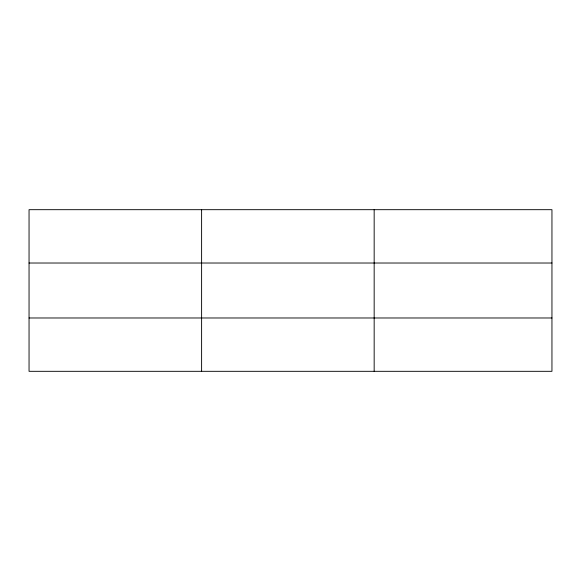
<?xml version="1.0" encoding="UTF-8"?>
<svg xmlns="http://www.w3.org/2000/svg" width="581" height="581" viewBox="0 0 581 581"><rect width="100%" height="100%" fill="white"/><g stroke="black" fill="none" stroke-linecap="round" stroke-linejoin="round"><path stroke-width="0.87" d="M201.607 209.683L201.607 371.317M374.164 209.683L374.164 371.317M551.95 263.019L551.95 209.683L29.05 209.683L29.05 371.317L551.95 371.317L551.95 263.019L29.05 263.019M29.05 317.981L551.95 317.981"/></g></svg>
